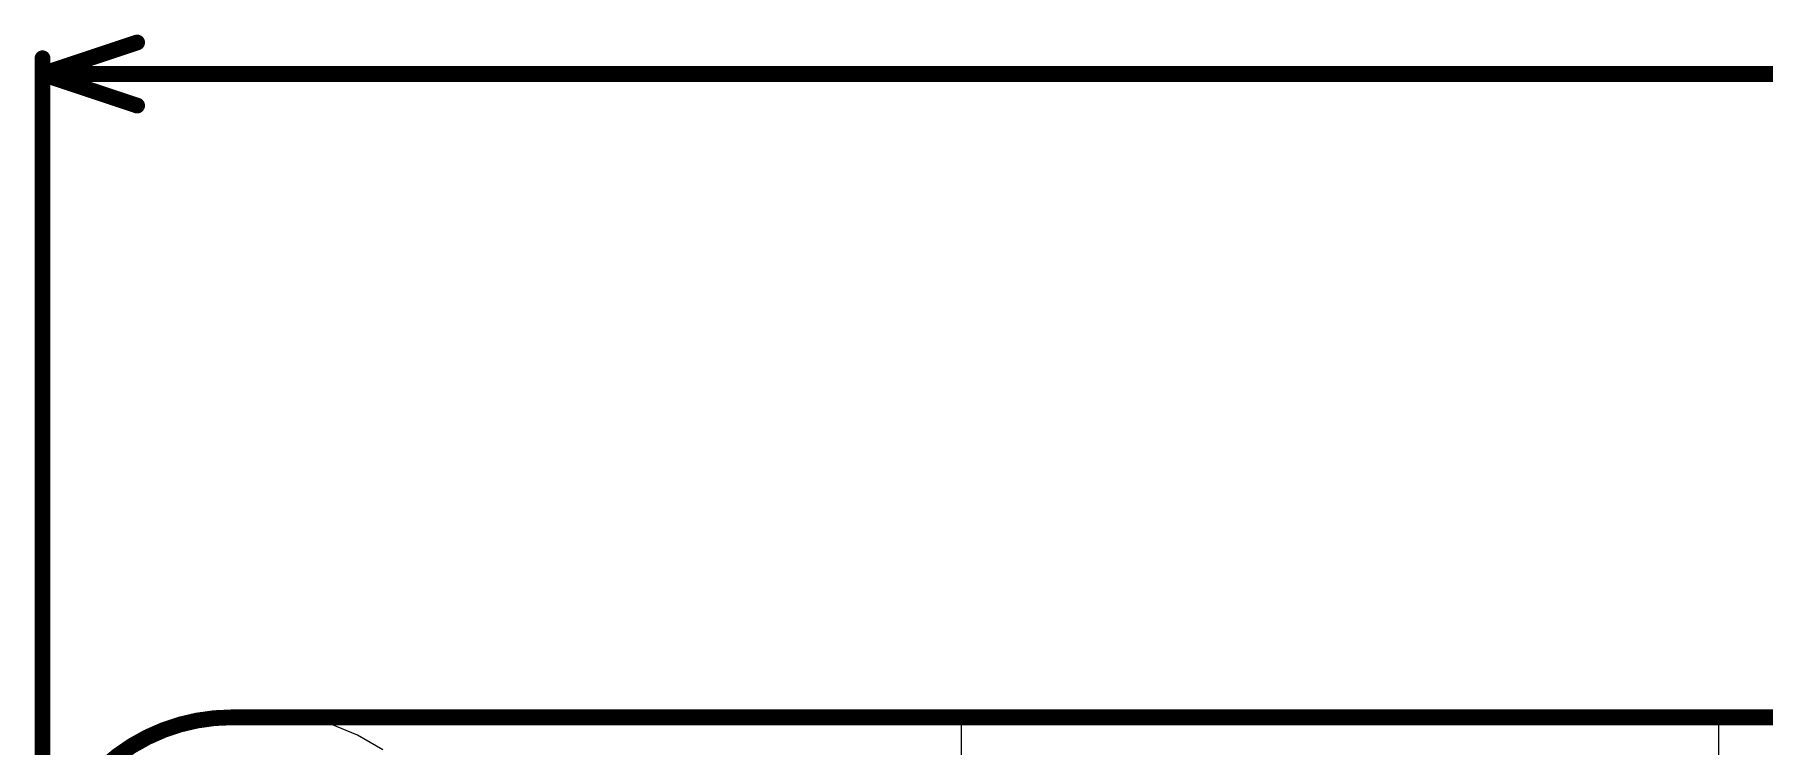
# Model space of a CAD drawing. Header units: inches. Extents: x -5 to 230, y -4 to 159.
# Drawn here: x -3.63 to 24.23, y 76.04 to 87.5 of the extents above; entities that cross this region are included whole.
import ezdxf

# ---------------------------------------------------------------- set-up
doc = ezdxf.new("R2010")
doc.units = ezdxf.units.IN
for name, color, linetype in [('Board Outline', 216, 'Continuous'), ('Dimension', 6, 'Continuous'), ('Multi-Layer', 9, 'Continuous'), ('Top Layer', 1, 'Continuous')]:
    doc.layers.add(name, color=color, linetype=linetype)

msp = doc.modelspace()

# ---------------------------------------------------------------- linework, layer by layer
at = {"layer": 'Board Outline', "const_width": 0.254}
msp.add_lwpolyline([(-3.5, 73.461, -0.414214), (-0.452, 76.509)], format="xyb", dxfattribs=at)
msp.add_lwpolyline([(-0.452, 76.509), (93.452, 76.509)], dxfattribs=at)
at = {"layer": 'Board Outline', "const_width": 0.127}
msp.add_lwpolyline([(-0.515, 76.509, 1), (-0.388, 76.509, 1)], format="xyb", close=True, dxfattribs=at)
msp.add_lwpolyline([(-0.515, 76.509, 1), (-0.388, 76.509, 1)], format="xyb", close=True, dxfattribs=at)
at = {"layer": 'Dimension', "const_width": 0.254}
for points in [[(-3.5, 86.868), (-1.976, 87.376)], [(-3.5, 73.842), (-3.5, 87.122)], [(-3.5, 86.868), (-1.976, 86.36)], [(-3.5, 86.868), (38.239, 86.868)]]:
    msp.add_lwpolyline(points, dxfattribs=at)
at = {"layer": 'Dimension', "const_width": 0.127}
for points in [[(-2.039, 87.376, 1), (-1.912, 87.376, 1)], [(-3.563, 87.122, 1), (-3.436, 87.122, 1)], [(-3.563, 86.868, 1), (-3.436, 86.868, 1)], [(-3.563, 86.868, 1), (-3.436, 86.868, 1)], [(-3.563, 86.868, 1), (-3.436, 86.868, 1)], [(-2.039, 86.36, 1), (-1.912, 86.36, 1)]]:
    msp.add_lwpolyline(points, format="xyb", close=True, dxfattribs=at)
at = {"layer": 'Multi-Layer'}
for p, q in [((-1.161, 76.401), (-1.593, 76.222)), ((-0.708, 76.523), (-1.161, 76.401)), ((-0.243, 76.584), (-0.708, 76.523)), ((-0.009, 76.584), (-0.243, 76.584)), ((0.225, 76.584), (-0.009, 76.584)), ((0.69, 76.523), (0.225, 76.584)), ((1.142, 76.401), (0.69, 76.523)), ((1.575, 76.222), (1.142, 76.401)), ((-1.593, 76.222), (-1.999, 75.988)), ((1.981, 75.988), (1.575, 76.222))]:
    msp.add_line(p, q, dxfattribs=at)
at = {"layer": 'Top Layer'}
for p, q in [((11.303, 58.912), (11.303, 76.509)), ((11.303, 76.509), (23.495, 76.509)), ((23.495, 76.509), (23.495, 47.498))]:
    msp.add_line(p, q, dxfattribs=at)

doc.saveas('drawing.dxf')
